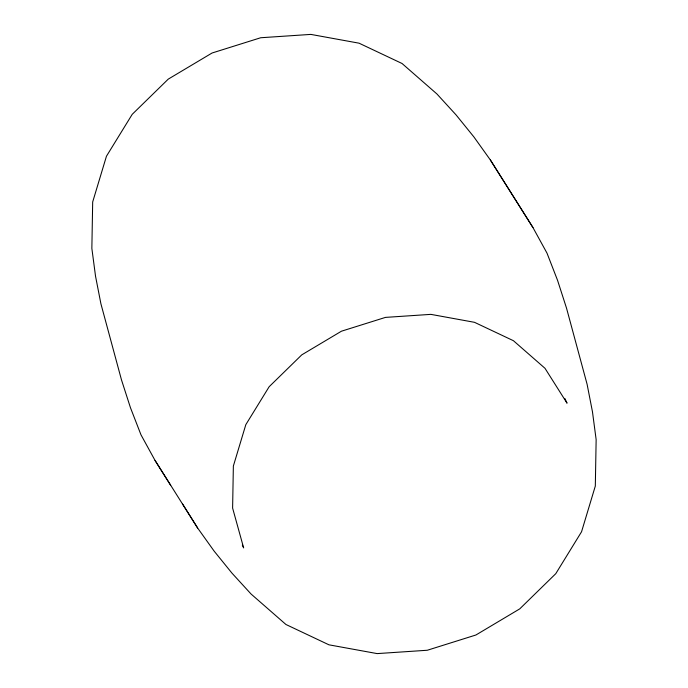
<?xml version="1.0" encoding="UTF-8"?>
<svg xmlns="http://www.w3.org/2000/svg" width="688" height="688" viewBox="0 0 688 688"><rect width="100%" height="100%" fill="white"/><g stroke="black" fill="none" stroke-linecap="round" stroke-linejoin="round"><path stroke-width="1.03" d="M155.049 460.444L197.654 528.049L214.157 551.14L231.968 573.138L251.077 594.028L285.95 624.498L328.95 644.819L377.162 653.6L427.291 650.255L475.924 634.998L519.75 608.871L555.775 573.672L581.549 531.772L595.318 486.046L596.143 439.606L592.471 411.811L587.096 384.248L566.534 308.181L557.555 280.326L547.003 253.15L532.951 227.556L490.346 159.951L473.843 136.86L456.032 114.862L436.923 93.972L402.05 63.502L359.05 43.181L310.838 34.4L260.709 37.745L212.076 53.002L168.25 79.129L132.225 114.328L106.451 156.228L92.682 201.954L91.857 248.394L95.529 276.189L100.904 303.752L121.466 379.819L130.445 407.674L140.997 434.85L155.049 460.444L170.667 485.332M532.951 227.556L490.346 159.951M182.492 503.874L197.654 528.049M564.822 398.421L567.041 403.185L544.991 368.295L513.429 340.706L474.496 322.319L430.851 314.364L385.469 317.392L341.446 331.203L301.774 354.853L269.154 386.725L245.822 424.651L233.361 466.043L232.613 508.088L243.647 547.915L242.314 545.051"/></g></svg>
